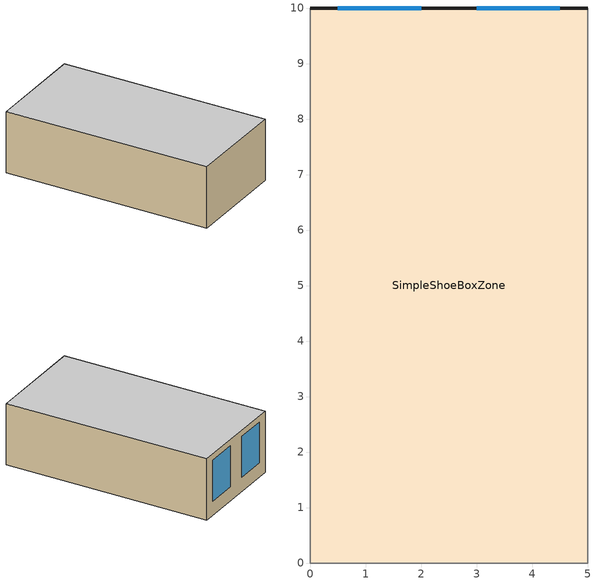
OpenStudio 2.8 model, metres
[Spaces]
SimpleShoeBoxZone
 floor adiabatic (Generic Interior Floor): 0,0 0,10 5,10 5,0 z0
 wall outside (Generic Interior Wall): 5,10 0,10 z0:3
 wall adiabatic (Generic Interior Wall): 0,10 0,0 5,0 5,10 z0:3
 window: 4.5,10 3,10 / 2,10 0.5,10 z0.7:2.7
 ceiling adiabatic (Generic Interior Ceiling): 5,0 5,10 0,10 0,0 z3
[Material] Thermal Absorptance=0.9
Name | Roughness | Thickness {m} | Conductivity {W/m-K} | Density {kg/m3} | Specific Heat {J/kg-K} | Solar Absorptance | Visible Absorptance
Generic 50mm Insulation | MediumRough | 0.05 | 0.03 | 43 | 1210 | 0.7 | 0.7
Generic Ceiling Air Gap | Smooth | 0.1 | 0.556 | 1.28 | 1000 | 0.7 | 0.7
Generic LW Concrete | MediumRough | 0.1 | 0.53 | 1280 | 840 | 0.8 | 0.8
Generic Brick | MediumRough | 0.1 | 0.9 | 1920 | 790 | 0.65 | 0.65
Generic Acoustic Tile | MediumSmooth | 0.02 | 0.06 | 368 | 590 | 0.2 | 0.2
Generic Gypsum Board | MediumSmooth | 0.0127 | 0.16 | 800 | 1090 | 0.5 | 0.5
Generic Wall Air Gap | Smooth | 0.1 | 0.667 | 1.28 | 1000 | 0.7 | 0.7
[WindowMaterial:Glazing] Optical Data Type=SpectralAverage; Thickness {m}=0.006; Infrared Transmittance at Normal Incidence=0; Front Side Infrared Hemispherical Emissivity=0.84; Conductivity {W/m-K}=1; Dirt Correction Factor for Solar and Visible Transmittance=1; Solar Diffusing=No
Name | Solar Transmittance at Normal Incidence | Front Side Solar Reflectance at Normal Incidence | Back Side Solar Reflectance at Normal Incidence | Visible Transmittance at Normal Incidence | Front Side Visible Reflectance at Normal Incidence | Back Side Visible Reflectance at Normal Incidence | Back Side Infrared Hemispherical Emissivity
Generic Low-e Glass | 0.45 | 0.36 | 0.36 | 0.71 | 0.21 | 0.21 | 0.047
Generic Clear Glass | 0.77 | 0.07 | 0.07 | 0.88 | 0.08 | 0.08 | 0.84
[WindowMaterial:Gas]
Generic Window Air Gap: Gas Type=Air; Thickness {m}=0.0127
[Construction]
Generic Interior Floor: Generic Acoustic Tile, Generic Ceiling Air Gap, Generic LW Concrete
Generic Exterior Wall: Generic Brick, Generic LW Concrete, Generic 50mm Insulation, Generic Wall Air Gap, Generic Gypsum Board
Generic Interior Wall: Generic Gypsum Board, Generic Wall Air Gap, Generic Gypsum Board
Generic Interior Ceiling: Generic LW Concrete, Generic Ceiling Air Gap, Generic Acoustic Tile
Generic Double Pane: Generic Low-e Glass, Generic Window Air Gap, Generic Clear Glass
[DefaultConstructionSet]
Shoe Box Construction Set: Default Exterior Surface Constructions=Default Surface Constructions 2; Default Interior Surface Constructions=Default Surface Constructions 1; Default Exterior SubSurface Constructions=Default Sub Surface Constructions 2
[DefaultSurfaceConstructions]
Name | Floor Construction | Wall Construction | Roof Ceiling Construction
Default Surface Constructions 1 | Generic Interior Floor | Generic Interior Wall | Generic Interior Ceiling
Default Surface Constructions 2 |  | Generic Exterior Wall
[DefaultSubSurfaceConstructions]
Default Sub Surface Constructions 2: Fixed Window Construction=Generic Double Pane
[Space]
SimpleShoeBoxZone: Default Construction Set=Shoe Box Construction Set; Thermal Zone=Thermal Zone 1
[ThermalZone]
Thermal Zone 1: Use Ideal Air Loads=No
[Sizing:Zone]
Thermal Zone 1: Zone Cooling Design Supply Air Temperature Input Method=SupplyAirTemperature; Zone Cooling Design Supply Air Temperature {C}=14; Zone Cooling Design Supply Air Temperature Difference {deltaC}=11.11; Zone Heating Design Supply Air Temperature Input Method=SupplyAirTemperature; Zone Heating Design Supply Air Temperature {C}=40; Zone Heating Design Supply Air Temperature Difference {deltaC}=11.11; Zone Cooling Design Supply Air Humidity Ratio {kg-H2O/kg-air}=0.0085; Zone Heating Design Supply Air Humidity Ratio {kg-H2O/kg-air}=0.008; Cooling Design Air Flow Method=DesignDay; Heating Design Air Flow Method=DesignDay; Account for Dedicated Outdoor Air System=No; Dedicated Outdoor Air System Control Strategy=NeutralSupplyAir; Dedicated Outdoor Air Low Setpoint Temperature for Design {C}=autosize; Dedicated Outdoor Air High Setpoint Temperature for Design {C}=autosize
